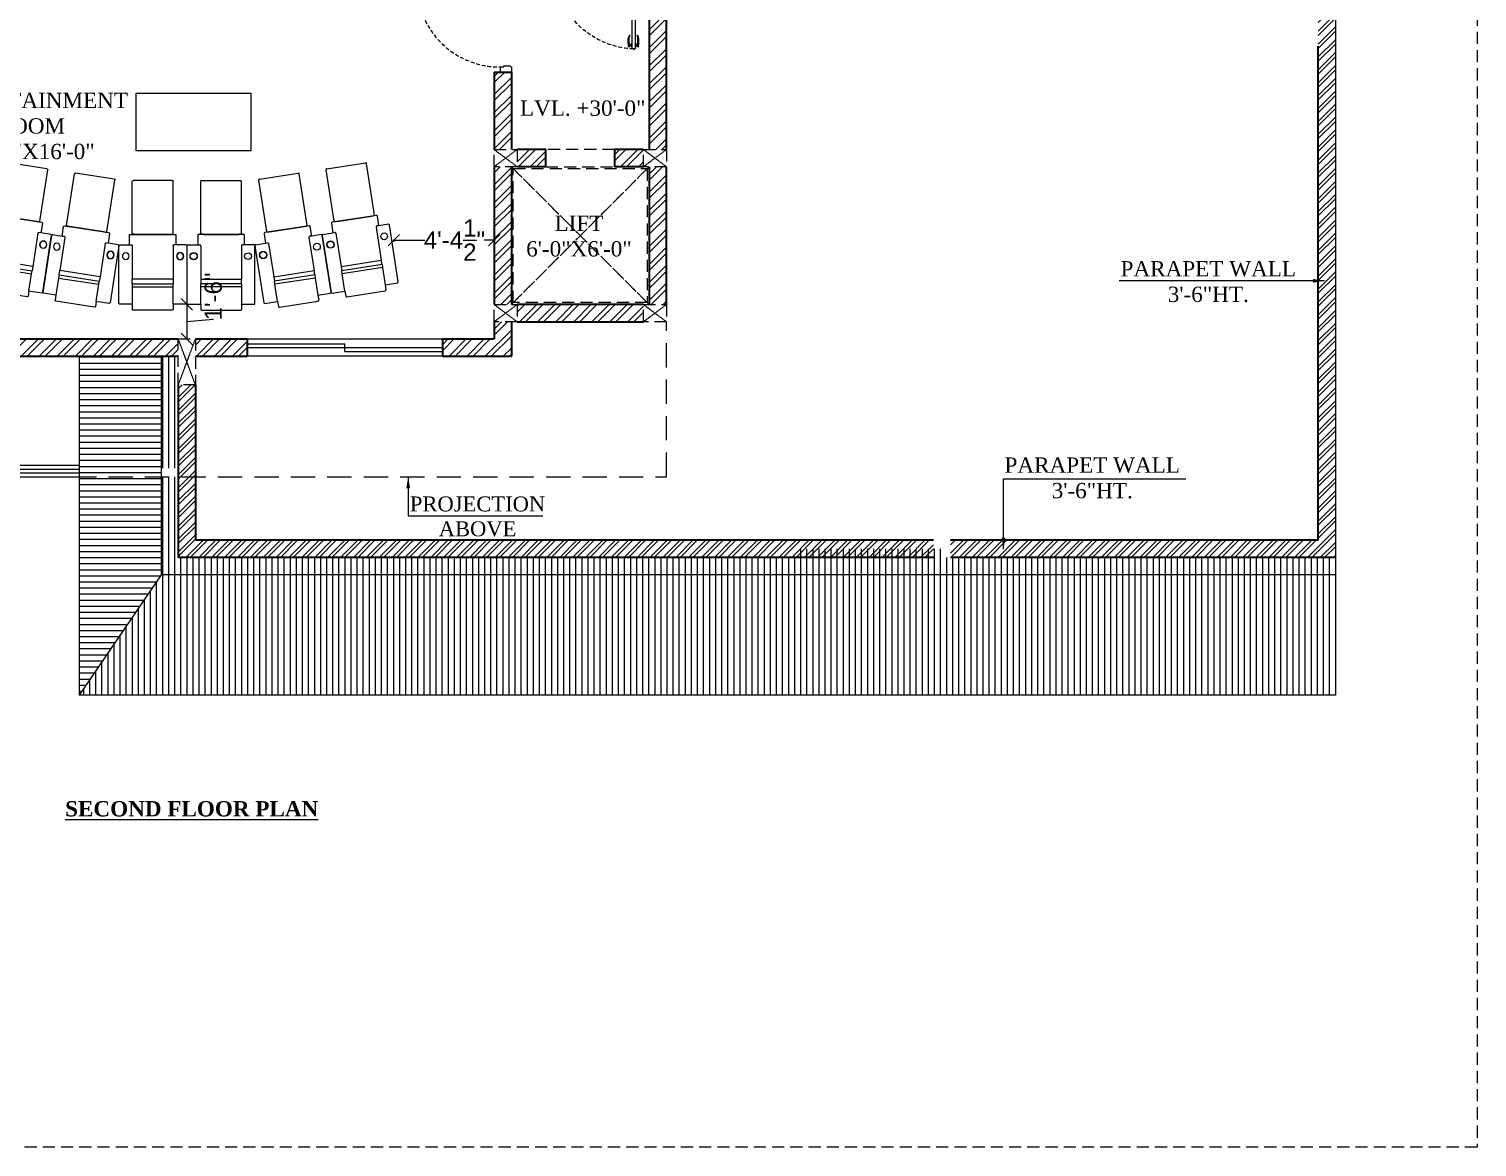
# Model space of a CAD drawing. Header units: inches. Extents: x -61 to 4103, y -308 to 989.
# Drawn here: x 3347 to 4103, y -308 to 276 of the extents above; entities that cross this region are included whole.
import ezdxf

# ---------------------------------------------------------------- set-up
doc = ezdxf.new("R2010")
doc.units = ezdxf.units.IN
doc.header["$PDMODE"] = 3
for name, pattern in [('$0$$0$$0$HIDDEN', [9.525, 6.35, -3.175]), ('$2$$0$HIDDEN', [0.375, 0.25, -0.125]), ('AR-01-R0-COLUMN  LAYOUT$0$$0$HIDDEN', [0.375, 0.25, -0.125]), ('AR-01-R0-COLUMN  LAYOUT$0$$2$$0$HIDDEN', [0.375, 0.25, -0.125]), ('AR-01-R0-COLUMN LAYOUT$0$HIDDEN', [9.525, 6.35, -3.175])]:
    doc.linetypes.add(name, pattern=pattern)
doc.layers.get('0').update_dxf_attribs({"lineweight": 0})
for name, color, linetype, lineweight in [('A-DIM', 3, 'Continuous', 9), ('A-DOOR', 34, 'Continuous', 13), ('A-HATCH', 8, 'Continuous', 0), ('A-RAILING', 120, 'Continuous', 13), ('A-TEXT', 2, 'Continuous', 13), ('A-WALL', 1, 'Continuous', 35), ('A-WINDOW', 4, 'Continuous', 9), ('AR-01-R0-COLUMN  LAYOUT$0$A-COMMON WALL', 1, 'Continuous', 0), ('AR-01-R0-COLUMN  LAYOUT$0$A-HIDDEN', 8, 'AR-01-R0-COLUMN  LAYOUT$0$$2$$0$HIDDEN', 9), ('AR-01-R0-COLUMN  LAYOUT$0$S-COLUMN TERRACE FLOOR HIDDEN', 8, 'AR-01-R0-COLUMN  LAYOUT$0$$0$HIDDEN', 9), ('AR-01-R0-COLUMN LAYOUT$0$S-BEAM PLINTH', 3, 'AR-01-R0-COLUMN LAYOUT$0$HIDDEN', 9)]:
    doc.layers.add(name, color=color, linetype=linetype, lineweight=lineweight)
doc.layers.add('A-FURNITURE', color=7, linetype='Continuous', lineweight=13, true_color=0xab6a54)
doc.layers.add('A-PARAGOLA', color=7, linetype='$0$$0$$0$HIDDEN', lineweight=9, true_color=0x12d3ca)
doc.styles.add('$1$$0$STYLE1', font='romantic.ttf', dxfattribs={"height": 6})
doc.styles.get("Standard").update_dxf_attribs({"font": 'arial.ttf', "height": 9})
doc.dimstyles.get("Standard").update_dxf_attribs({"dimtxt": 18, "dimasz": 6, "dimexe": 0, "dimexo": 6, "dimgap": 0.09, "dimtad": 0, "dimtih": 1, "dimtoh": 1, "dimdec": 1, "dimzin": 0, "dimdsep": 46, "dimlunit": 4, "dimtxsty": 'Standard', "dimblk": 'OBLIQUE', "dimcen": 0.09, "dimclrd": 256, "dimclre": 256, "dimclrt": 256, "dimadec": 0, "dimazin": 0, "dimtfac": 1, "dimtdec": 1, "dimtofl": 0, "dimtmove": 1, "dimatfit": 3, "dimfxl": 1, "dimtolj": 1, "dimtzin": 0, "dimlwd": -1, "dimlwe": -1, "dimarcsym": 0})
pattern_1 = [(45, (2829.263, -0.0001), (-3.367596, 3.367596), []), (45, (2831.508, -0.0001), (-3.367596, 3.367596), [])]
pattern_2 = [(45, (2829.263, -0.0001), (-4.714634, 4.714634), []), (45, (2832.406, -0.0001), (-4.714634, 4.714634), [])]

# ---------------------------------------------------------------- blocks, each defined once
blk = doc.blocks.new('$1$$0$handle_')
for p, q in [((-0.75, 0), (0.75, 0)), ((-3.84, -0.87), (-3.85, -0.92)), ((-0.75, -0.13), (-0.75, 0)), ((-0.75, -0.13), (0.75, -0.13)), ((-0.31, -0.13), (-0.31, -0.13)), ((0.3, -0.96), (-0.3, -0.96)), ((-0.29, -0.15), (0.29, -0.15)), ((-0.25, -0.9), (-0.25, -0.15)), ((-0.25, -0.9), (0.25, -0.9)), ((0.25, -0.9), (0.25, -0.15)), ((0.3, -0.96), (0.34, -0.95)), ((0.31, -0.13), (0.31, -0.13)), ((0.65, -1.05), (0.65, -1.23)), ((0.75, -0.13), (0.75, 0))]:
    blk.add_line(p, q)
for centre, radius, start, end in [((-3.78, -0.93), 0.0769, 167.6781, 262.0686), ((-3.77, -0.88), 0.0769, 88.2493, 167.6781), ((-0.3, -1.42), 0.464, 90.2821, 130.7273), ((-0.29, -0.13), 0.0185, 180, 270), ((-0.25, -0.96), 0.0532, 90, 180), ((0.25, -0.96), 0.0532, 0, 90), ((0.29, -0.13), 0.0185, 270, 360), ((0.42, -1.42), 0.478, 67.3956, 98.7522), ((0.57, -1.23), 0.0769, 278.1759, 360), ((0.57, -1.05), 0.0769, 360, 67.3956)]:
    blk.add_arc(centre, radius, start, end)
for points, knots in [([(0.58, -1.31), (0.24, -1.36), (-0.53, -1.5), (-2.81, -1.58), (-3.62, -1.04), (-3.78, -1.01), (-3.79, -1.01)], [0.064651, 0.064651, 0.064651, 0.064651, 0.450521, 1.832326, 2.246212, 2.27179, 2.27179, 2.27179, 2.27179]), ([(-0.6, -1.07), (-0.61, -1.07), (-0.62, -1.07), (-0.77, -1.09), (-0.93, -1.1), (-2.42, -1.12), (-2.75, -1.11), (-3.06, -1.04), (-3.11, -1.02), (-3.21, -0.99), (-3.25, -0.97), (-3.37, -0.91), (-3.43, -0.88), (-3.56, -0.84), (-3.61, -0.82), (-3.7, -0.81), (-3.73, -0.81), (-3.77, -0.81)], [0.667145, 0.667145, 0.667145, 0.667145, 0.681098, 0.681098, 1.004571, 1.004571, 1.651515, 1.651515, 1.812419, 1.812419, 1.988171, 1.988171, 2.163922, 2.163922, 2.251194, 2.251194, 2.323653, 2.323653, 2.323653, 2.323653])]:
    blk.add_open_spline(points, degree=3, knots=knots)
blk = doc.blocks.new("$1$$0$d3'")
at = {"layer": 'A-DOOR'}
for p, q in [((-3.36, 4.49), (-3.36, 37.09)), ((-2.11, 37.09), (-3.36, 37.09)), ((-2.58, 37.09), (-2.58, 37.43)), ((-2.11, 4.49), (-2.11, 37.09)), ((-36, 0), (-36, 4.4)), ((-34.03, 4.4), (-36, 4.4)), ((-34.03, 0), (-36, 0)), ((-34.03, 4.4), (-34.03, 2.9)), ((-34.03, 2.9), (-33.53, 2.9)), ((-34.03, 0.14), (-34.03, 0)), ((-33.53, 0.5), (-33.67, 0.5)), ((-33.53, 2.9), (-33.53, 0.5)), ((-3.36, 4.49), (-2.11, 4.49)), ((-2.03, 2.9), (-2.53, 2.9)), ((-2.53, 2.9), (-2.53, 0.5)), ((-2.53, 0.5), (-2.4, 0.5)), ((-2.03, 4.4), (-2.03, 2.9)), ((-2.03, 0.14), (-2.03, 0)), ((-2.03, 0), (0, 0)), ((-2, 4.4), (0, 4.4)), ((-0.75, 4.4), (-0.75, 4.4)), ((-0.75, 4.4), (-0.75, 4.4)), ((0, 0), (0, 4.4))]:
    blk.add_line(p, q, dxfattribs=at)
at = {"layer": 'A-DOOR', "lineweight": -3}
for p, q in [((-35.5, 4.4), (-35.5, 4.4)), ((-2.08, 4.49), (-2.95, 4.49)), ((-2.95, 4.47), (-2.95, 4.49)), ((-2.08, 4.47), (-2.95, 4.47)), ((-2.02, 4.41), (-2.02, 3.54)), ((-2.02, 3.54), (-2, 3.54)), ((-2, 4.41), (-2, 3.54))]:
    blk.add_line(p, q, dxfattribs=at)
blk.add_circle((-2.02, 4.47), 0.0663, dxfattribs=at)
at = {"layer": 'A-DOOR', "linetype": '$2$$0$HIDDEN', "ltscale": 6}
blk.add_arc((-1.47, 4.55), 32.56, 92.2361, 180.2684, dxfattribs=at)
at = {"layer": 'A-DOOR'}
for centre, radius, start, end in [((-2.58, 37.09), 0.337, 90, 180), ((-34.03, 0.5), 0.362, 270, 0), ((-2.03, 0.5), 0.362, 180, 270)]:
    blk.add_arc(centre, radius, start, end, dxfattribs=at)
at = {"layer": 'A-DOOR', "extrusion": (0, 0, -1), "zscale": -1, "rotation": 90}
blk.add_blockref('$1$$0$handle_', (3.36, 35.59), dxfattribs=at)
at = {"layer": 'A-DOOR', "rotation": 90}
blk.add_blockref('$1$$0$handle_', (-2.11, 35.59), dxfattribs=at)
blk = doc.blocks.new('_Oblique')
at = {"color": 0, "linetype": 'ByBlock', "lineweight": -2}
blk.add_line((-0.5, -0.5), (0.5, 0.5), dxfattribs=at)
blk = doc.blocks.new('Home Theater Chair pl')
at = {"layer": 'A-FURNITURE'}
for p, q in [((28.14, 31.04), (28.14, 33.86)), ((50.21, 34.36), (28.64, 34.36)), ((50.71, 31.04), (50.71, 33.86)), ((20.71, 30.54), (20.71, -1.4)), ((28.14, 31.04), (21.21, 31.04)), ((28.14, 21.38), (28.14, 31.04)), ((57.89, 31.04), (50.71, 31.04)), ((50.71, 31.04), (50.71, 21.38)), ((58.39, -1.4), (58.39, 30.54)), ((28.14, 21.38), (50.71, 21.38)), ((28.14, 19.67), (28.14, 21.38)), ((28.14, 19.67), (50.71, 19.67)), ((28.14, 19.67), (28.14, 17.16)), ((50.71, 17.16), (28.14, 17.16)), ((28.14, -1.4), (28.14, 17.16)), ((50.71, 21.38), (50.71, 19.67)), ((50.71, 17.16), (50.71, 19.67)), ((50.71, -1.4), (50.71, 17.16)), ((21.21, -1.9), (26.52, -1.9)), ((26.52, -1.9), (26.52, -7.21)), ((26.52, -1.9), (27.64, -1.9)), ((27.02, -7.71), (51.83, -7.71)), ((28.11, -8.09), (28.16, -7.99)), ((28.32, -7.9), (28.16, -7.99)), ((28.58, -7.82), (28.32, -7.9)), ((28.92, -7.76), (28.58, -7.82)), ((28.92, -7.76), (29.31, -7.72)), ((29.31, -7.72), (29.71, -7.71)), ((49.07, -7.71), (29.71, -7.71)), ((49.07, -7.71), (49.49, -7.72)), ((49.49, -7.72), (49.89, -7.76)), ((49.89, -7.76), (50.22, -7.82)), ((50.22, -7.82), (50.48, -7.9)), ((50.48, -7.9), (50.64, -7.99)), ((50.64, -7.99), (50.7, -8.09)), ((52.33, -1.9), (51.21, -1.9)), ((52.33, -7.21), (52.33, -1.9)), ((57.89, -1.9), (52.33, -1.9)), ((28.11, -8.09), (28.11, -36.96)), ((50.7, -8.09), (50.7, -36.96)), ((50.2, -37.46), (28.61, -37.46)), ((50.7, -37.42), (50.64, -37.46))]:
    blk.add_line(p, q, dxfattribs=at)
for centre, radius in [((24.55, 4.39), 1.88), ((54.64, 4.37), 2.02), ((54.64, 4.37), 1.87)]:
    blk.add_circle(centre, radius, dxfattribs=at)
for centre, start, end in [((28.64, 33.86), 90, 180), ((50.21, 33.86), 0, 90), ((21.21, 30.54), 90, 180), ((57.89, 30.54), 0, 90), ((21.21, -1.4), 180, 270), ((27.02, -7.21), 180, 270), ((27.64, -1.4), 270, 0), ((51.21, -1.4), 180, 270), ((51.83, -7.21), 270, 0), ((57.89, -1.4), 270, 0), ((28.61, -36.96), 180, 270), ((50.2, -36.96), 270, 0)]:
    blk.add_arc(centre, 0.5, start, end, dxfattribs=at)
blk = doc.blocks.new('*D569')
at = {"layer": 'A-DIM'}
for p, q in [((3537.39, 164.88), (3537.39, 165.86)), ((3537.39, 165.86), (3553.5, 165.86)), ((3589.76, 165.86), (3584.53, 165.86)), ((3589.76, 164.88), (3589.76, 165.86))]:
    blk.add_line(p, q, dxfattribs=at)
at = {"layer": 'Defpoints', "color": 0}
for p in [(3537.39, 158.88), (3589.76, 165.86), (3589.76, 158.88)]:
    blk.add_point(p, dxfattribs=at)
at = {"layer": 'A-DIM', "xscale": 6, "yscale": 6, "zscale": 6, "rotation": 180}
blk.add_blockref('_Oblique', (3537.39, 165.86), dxfattribs=at)
at = {"layer": 'A-DIM', "xscale": 6, "yscale": 6, "zscale": 6}
blk.add_blockref('_Oblique', (3589.76, 165.86), dxfattribs=at)
at = {"layer": 'A-DIM', "insert": (3569.02, 165.86), "char_height": 9, "attachment_point": 5}
blk.add_mtext('\\A1;4\'-4{\\H1.000000x;\\S1/2;}"', dxfattribs=at)
blk = doc.blocks.new('*D570')
at = {"layer": 'A-DIM'}
for p, q in [((3429.26, 132.32), (3429.26, 114.19)), ((3429.26, 123.26), (3443.07, 124.59)), ((3443.07, 124.59), (3443.07, 124.77))]:
    blk.add_line(p, q, dxfattribs=at)
at = {"layer": 'Defpoints', "color": 0}
for p in [(3429.73, 132.32), (3429.26, 114.19), (3429.73, 114.19)]:
    blk.add_point(p, dxfattribs=at)
at = {"layer": 'A-DIM', "xscale": 6, "yscale": 6, "zscale": 6}
for p, rotation in [((3429.26, 132.32), 90), ((3429.26, 114.19), 270)]:
    blk.add_blockref('_Oblique', p, dxfattribs=dict(at, rotation=rotation))
at = {"layer": 'A-DIM', "insert": (3443.07, 136.4), "char_height": 9, "attachment_point": 5, "rotation": 90}
blk.add_mtext('\\A1;1\'-6"', dxfattribs=at)

msp = doc.modelspace()

# ---------------------------------------------------------------- hatches: boundary and pattern name
at = {"layer": 'A-HATCH'}
h = msp.add_hatch(dxfattribs=at)
h.set_pattern_fill('ANSI32,_O', color=256, scale=0.5)
h.set_pattern_definition(pattern_1)
h.paths.add_polyline_path([(4029.26, 0), (4029.26, 538.69), (4020.26, 538.69), (4020.26, 0)])
h = msp.add_hatch(dxfattribs=at)
h.set_pattern_fill('ANSI32,_O', color=256, scale=0.7)
h.set_pattern_definition(pattern_2)
h.paths.add_polyline_path([(3589.76, 253.69), (3589.76, 213.19), (3598.76, 213.19), (3598.76, 253.69)])
h.paths.add_polyline_path([(3598.76, 306.23), (3618.26, 306.23), (3618.26, 315.19), (3598.76, 315.19)])
h.paths.add_polyline_path([(3589.76, 301.69), (3598.76, 301.69), (3598.76, 306.23), (3589.76, 306.23)])
edge = h.paths.add_edge_path()
edge.add_line((3679.76, 315.19), (3666.26, 315.19))
edge.add_line((3666.26, 315.19), (3666.26, 306.19))
edge.add_line((3666.26, 306.19), (3670.76, 306.19))
edge.add_line((3670.76, 306.19), (3670.76, 213.19))
edge.add_line((3670.76, 213.19), (3679.76, 213.19))
edge.add_line((3679.76, 213.19), (3679.76, 315.19))
h = msp.add_hatch(dxfattribs=at)
h.set_pattern_fill('ANSI32,_O', color=256, scale=0.7)
h.set_pattern_definition(pattern_2)
h.paths.add_polyline_path([(3601.76, 123.19), (3667.76, 123.19), (3667.76, 132.19), (3601.76, 132.19)])
h.paths.add_polyline_path([(3679.76, 204.19), (3670.76, 204.19), (3670.76, 132.19), (3679.76, 132.19)])
h.paths.add_polyline_path([(3667.76, 213.19), (3652.76, 213.19), (3652.76, 204.19), (3667.76, 204.19)])
h.paths.add_polyline_path([(3601.76, 213.19), (3616.76, 213.19), (3616.76, 204.19), (3601.76, 204.19)])
h.paths.add_polyline_path([(3589.76, 204.19), (3598.76, 204.19), (3598.76, 132.19), (3589.76, 132.19)])
h = msp.add_hatch(dxfattribs=at)
h.set_pattern_fill('ANSI32,_O', color=256, scale=0.7)
h.set_pattern_definition([(45, (3342.263, 114.189), (-4.71463, 4.71463), []), (45, (3345.406, 114.189), (-4.71463, 4.71463), [])])
h.paths.add_polyline_path([(3268.76, 123.19), (3268.76, 114.19), (3424.76, 114.19), (3424.76, 105.19), (3259.76, 105.19), (3259.76, 123.19)])
h = msp.add_hatch(dxfattribs=at)
h.set_pattern_fill('ANSI32,_O', color=256, scale=0.7)
h.set_pattern_definition(pattern_2)
h.paths.add_polyline_path([(3562.76, 105.19), (3598.76, 105.19), (3598.76, 123.19), (3589.76, 123.19), (3589.76, 114.19), (3562.76, 114.19)])
h = msp.add_hatch(dxfattribs=at)
h.set_pattern_fill('ANSI32,_O', color=256, scale=0.7)
h.set_pattern_definition(pattern_2)
h.paths.add_polyline_path([(3433.76, 114.19), (3460.76, 114.19), (3460.76, 105.19), (3433.76, 105.19)])
h = msp.add_hatch(dxfattribs=at)
h.set_pattern_fill('ANSI31,_O', color=256, angle=135)
h.set_pattern_definition([(180, (2829.263, -0.0001), (-7e-16, -3.175), [])])
h.paths.add_polyline_path([(3373.01, 105.19), (3373.01, -72), (3415.76, -9), (3415.76, 105.19)])
h = msp.add_hatch(dxfattribs=at)
h.set_pattern_fill('ANSI31,_O', color=256, angle=45)
h.set_pattern_definition([(90, (2829.263, -0.0001), (-3.175, 0), [])])
h.paths.add_polyline_path([(3424.76, 105.19), (3415.76, 105.19), (3415.76, 88.69), (3424.76, 88.69)])
h.paths.add_polyline_path([(3424.76, 88.69), (3415.76, 88.69), (3415.76, 46.69), (3424.76, 46.69)])
h.paths.add_polyline_path([(3424.76, 42.19), (3415.76, 42.19), (3415.76, 4.5), (3424.76, 4.5)])
h.paths.add_polyline_path([(3429.26, 0), (3424.76, 0), (3424.76, 4.5), (3415.76, 4.5), (3415.76, -9), (3429.26, -9)])
h.paths.add_polyline_path([(3534.13, 0), (3429.26, 0), (3429.26, -9), (3534.13, -9)])
h.paths.add_polyline_path([(3594.26, 0), (3534.13, 0), (3534.13, -9), (3594.26, -9)])
h.paths.add_polyline_path([(3675.26, 0), (3594.26, 0), (3594.26, -9), (3675.26, -9)])
h.paths.add_polyline_path([(3748.63, 0), (3675.26, 0), (3675.26, -9), (3748.63, -9)])
h.paths.add_polyline_path([(3823.76, 4.5), (3748.63, 4.5), (3748.63, -9), (3823.76, -9)])
h.paths.add_polyline_path([(3895.76, 0), (3828.26, 0), (3828.26, 0), (3823.76, 0), (3823.76, -9), (3895.76, -9)])
h.paths.add_polyline_path([(3925.71, 0), (3895.76, 0), (3895.76, -9), (3925.71, -9)])
h.paths.add_polyline_path([(4020.26, 0), (4015.76, 0), (3925.71, 0), (3925.71, -9), (4020.26, -9)])
h.paths.add_polyline_path([(4029.26, 0), (4024.76, 0), (4020.26, 0), (4020.26, -9), (4029.26, -9)])
h = msp.add_hatch(dxfattribs=at)
h.set_pattern_fill('ANSI32,_O', color=256, scale=0.5)
h.set_pattern_definition(pattern_1)
h.paths.add_polyline_path([(3819.26, 0), (3821.51, 4.5), (3819.26, 4.5), (3819.26, 9), (3433.76, 9), (3433.76, 90.19), (3424.76, 90.19), (3424.76, 0)])
h.paths.add_polyline_path([(3828.26, 9), (3828.26, 0), (4020.25, 0), (4020.25, 9)])
h = msp.add_hatch(dxfattribs=at)
h.set_pattern_fill('ANSI31,_O', color=256, angle=45)
h.set_pattern_definition([(90, (2829.263, -0.0001), (-3.175, 7e-16), [])])
h.paths.add_polyline_path([(3373.01, -72), (4029.26, -72), (4029.26, -9), (3415.76, -9)])

# ---------------------------------------------------------------- linework, layer by layer
at = {"layer": 'A-FURNITURE'}
msp.add_lwpolyline([(3402.82, 242.71), (3462.63, 242.71), (3462.63, 212.59), (3402.82, 212.59)], close=True, dxfattribs=at)
at = {"layer": 'A-HATCH', "linetype": '$0$$0$$0$HIDDEN'}
for p, q in [((3652.76, 213.19), (3616.76, 213.19)), ((3598.76, 132.19), (3670.76, 204.19)), ((3598.76, 204.19), (3670.76, 132.19)), ((3616.76, 204.19), (3652.76, 204.19))]:
    msp.add_line(p, q, dxfattribs=at)
at = {"layer": 'A-HATCH'}
msp.add_line((3415.76, -9), (3373.01, -72), dxfattribs=at)
at = {"layer": 'A-HATCH', "linetype": '$0$$0$$0$HIDDEN'}
msp.add_lwpolyline([(3599.76, 203.19), (3669.76, 203.19), (3669.76, 133.19), (3599.76, 133.19)], close=True, dxfattribs=at)
at = {"layer": 'A-PARAGOLA', "linetype": '$0$$0$$0$HIDDEN', "ltscale": 2}
msp.add_lwpolyline([(3178.76, 123.19), (3178.76, 42.19), (3679.76, 42.19), (3679.76, 123.19)], dxfattribs=at)
at = {"layer": 'A-RAILING'}
for p, q in [((3373.01, 105.19), (3373.01, -72)), ((3415.76, 105.19), (3415.76, -9)), ((4029.26, 0), (4029.26, -72)), ((4029.26, -9), (3415.76, -9)), ((4029.26, -72), (3373.01, -72))]:
    msp.add_line(p, q, dxfattribs=at)
at = {"layer": 'A-RAILING', "color": 251}
for p, q in [((3039.26, 48.19), (3373.01, 48.19)), ((3039.26, 46.19), (3373.01, 46.19)), ((3039.26, 44.19), (3373.01, 44.19)), ((3039.26, 42.19), (3373.01, 42.19))]:
    msp.add_line(p, q, dxfattribs=at)
at = {"layer": 'A-WALL'}
for p, q in [((3679.76, 213.19), (3679.76, 315.19)), ((3670.76, 306.19), (3670.76, 213.19)), ((4020.26, 9), (4020.26, 267.19)), ((3589.76, 253.69), (3598.76, 253.69)), ((3589.76, 253.69), (3589.76, 213.19)), ((3598.76, 253.69), (3598.76, 213.19)), ((3616.76, 213.19), (3601.76, 213.19)), ((3616.76, 204.19), (3616.76, 213.19)), ((3667.76, 213.19), (3652.76, 213.19)), ((3652.76, 204.19), (3652.76, 213.19)), ((3589.76, 204.19), (3589.76, 132.19)), ((3598.76, 204.19), (3598.76, 132.19)), ((3616.76, 204.19), (3601.76, 204.19)), ((3667.76, 204.19), (3652.76, 204.19)), ((3670.76, 204.19), (3670.76, 132.19)), ((3679.76, 132.19), (3679.76, 204.19)), ((3667.76, 132.19), (3601.76, 132.19)), ((3589.76, 123.19), (3589.76, 114.19)), ((3598.76, 123.19), (3598.76, 105.19)), ((3601.76, 123.19), (3667.76, 123.19)), ((3268.76, 114.19), (3424.76, 114.19)), ((3433.76, 114.19), (3460.76, 114.19)), ((3460.76, 114.19), (3460.76, 105.19)), ((3562.76, 114.19), (3589.76, 114.19)), ((3562.76, 114.19), (3562.76, 105.19)), ((3259.76, 105.19), (3424.76, 105.19)), ((3433.76, 105.19), (3460.76, 105.19)), ((3562.76, 105.19), (3598.76, 105.19)), ((3424.76, 90.19), (3424.76, 0)), ((3433.76, 90.19), (3433.76, 9)), ((3819.26, 9), (3433.76, 9)), ((4020.26, 9), (3828.26, 9)), ((3819.26, 0), (3424.76, 0)), ((3819.26, 0), (3819.26, 0)), ((4029.26, 0), (3828.26, 0))]:
    msp.add_line(p, q, dxfattribs=at)
at = {"layer": 'A-WINDOW'}
for p, q in [((3460.76, 111.69), (3511.76, 111.69)), ((3460.76, 109.69), (3562.76, 109.69)), ((3511.76, 107.69), (3511.76, 111.69)), ((3511.76, 107.69), (3562.76, 107.69))]:
    msp.add_line(p, q, dxfattribs=at)
msp.add_lwpolyline([(3460.76, 114.19), (3562.76, 114.19), (3562.76, 105.19), (3460.76, 105.19)], close=True, dxfattribs=at)
at = {"layer": 'AR-01-R0-COLUMN  LAYOUT$0$A-COMMON WALL'}
for p in [(4029.26, 936.19), (4024.76, 0)]:
    msp.add_line(p, (4029.26, 0), dxfattribs=at)
at = {"layer": 'AR-01-R0-COLUMN  LAYOUT$0$A-HIDDEN', "ltscale": 8}
for p, q in [((3598.76, 132.19), (3670.76, 204.19)), ((3598.76, 204.19), (3670.76, 132.19))]:
    msp.add_line(p, q, dxfattribs=at)
at = {"layer": 'AR-01-R0-COLUMN  LAYOUT$0$S-COLUMN TERRACE FLOOR HIDDEN'}
for p, q in [((3589.76, 204.19), (3601.76, 213.19)), ((3601.76, 204.19), (3589.76, 213.19)), ((3667.76, 204.19), (3679.76, 213.19)), ((3679.76, 204.19), (3667.76, 213.19)), ((3589.76, 123.19), (3601.76, 132.19)), ((3601.76, 123.19), (3589.76, 132.19)), ((3679.76, 123.19), (3667.76, 132.19)), ((3667.76, 123.19), (3679.76, 132.19)), ((3424.76, 90.19), (3433.76, 114.19)), ((3433.76, 90.19), (3424.76, 114.19))]:
    msp.add_line(p, q, dxfattribs=at)
at = {"layer": 'AR-01-R0-COLUMN  LAYOUT$0$S-COLUMN TERRACE FLOOR HIDDEN', "ltscale": 25}
for points in [[(3589.76, 213.19), (3601.76, 213.19), (3601.76, 204.19), (3589.76, 204.19)], [(3667.76, 213.19), (3679.76, 213.19), (3679.76, 204.19), (3667.76, 204.19)], [(3589.76, 132.19), (3601.76, 132.19), (3601.76, 123.19), (3589.76, 123.19)], [(3667.76, 132.19), (3679.76, 132.19), (3679.76, 123.19), (3667.76, 123.19)], [(3424.76, 114.19), (3433.76, 114.19), (3433.76, 90.19), (3424.76, 90.19)]]:
    msp.add_lwpolyline(points, close=True, dxfattribs=at)
at = {"layer": 'AR-01-R0-COLUMN LAYOUT$0$S-BEAM PLINTH'}
msp.add_lwpolyline([(2776.47, 989.07), (4103.27, 989.07), (4103.27, -308.04), (2776.47, -308.04)], close=True, dxfattribs=at)

# ---------------------------------------------------------------- block references
at = {"layer": 'A-DOOR', "yscale": 1.333333333333485, "zscale": 1.333333333333485}
for p, xscale, rotation in [((3666.26, 315.19), -1.33333333333394, 180), ((3598.76, 301.69), 1.333333333333485, 90)]:
    msp.add_blockref("$1$$0$d3'", p, dxfattribs=dict(at, xscale=xscale, rotation=rotation))
at = {"layer": 'A-FURNITURE'}
for p, xscale, yscale, zscale, rotation in [((3303.94, 175.46), -0.9433219022143547, 0.9433219022143362, 0.9433219022143149, 171.1935272553687), ((3554.59, 175.46), 0.9433219022143547, 0.9433219022143646, 0.9433219022143547, 188.8064727446313), ((3339.07, 170.05), -0.9433219022143547, 0.9433219022143362, 0.9433219022143149, 171.1935272553687), ((3374.18, 161.6), -0.9433219022139383, 0.9433219022143362, 0.9433219022143149, 180), ((3484.35, 161.6), 0.9433219022139383, 0.943321902214393, 0.943321902214393, 180), ((3519.45, 170.05), 0.9433219022143547, 0.9433219022143646, 0.9433219022143547, 188.8064727446313)]:
    msp.add_blockref('Home Theater Chair pl', p, dxfattribs=dict(at, xscale=xscale, yscale=yscale, zscale=zscale, rotation=rotation))

# ---------------------------------------------------------------- texts
at = {"layer": 'A-TEXT', "width": 129.4496, "attachment_point": 5, "style": '$1$$0$STYLE1'}
for s, insert, char_height in [('\\A1;ENTERTAINMENT ROOM\\P26\'-9"X16\'-0"', (3347.49, 225.45), 8), ('\\A1;LVL. +30\'-0"', (3636.06, 234.72), 8), ('\\A1;LIFT\\P6\'-0"X6\'-0"', (3634.1, 167.91), 8), ('\\A1;PROJECTION\\PABOVE', (3581.11, 21.41), 7.8), ('\\A1;{\\fRomantic|b1|i0|c2|p2;\\LSECOND FLOOR PLAN}', (3431.78, -131.35), 8)]:
    msp.add_mtext(s, dxfattribs=dict(at, insert=insert, char_height=char_height))
at = {"layer": 'A-TEXT', "char_height": 8, "attachment_point": 5, "style": '$1$$0$STYLE1'}
for insert in [(3962.88, 144.12), (3902.24, 41.55)]:
    msp.add_mtext_dynamic_manual_height_columns('\\A1;PARAPET WALL \\P3\'-6"HT.', width=105.346, gutter_width=1, heights=[0], dxfattribs=dict(at, insert=insert))

# ---------------------------------------------------------------- dimensions: what is measured, and where the dimension line sits
at = {"layer": 'A-DIM'}
for base, p1, p2, angle, picture, middle in [((3589.76, 165.86), (3537.39, 158.88), (3589.76, 158.88), 360, '*D569', (3569.02, 165.86)), ((3429.26, 114.19), (3429.73, 132.32), (3429.73, 114.19), 270, '*D570', (3443.07, 124.86))]:
    dim = msp.add_linear_dim(base=base, p1=p1, p2=p2, angle=angle, dimstyle='Standard', override={"dimtxt": 9, "dimtih": 0, "dimtoh": 0, "dimfxl": 2, "dimfxlon": 1}, dxfattribs=at)
    dim.commit()
    dim.dimension.update_dxf_attribs({"geometry": picture, "text_midpoint": middle, "dimtype": 161})

# ---------------------------------------------------------------- leaders
at = {"layer": 'A-TEXT'}
for points, override in [([(4023.55, 144.57), (3916.31, 144.57)], {"dimtxt": 9, "dimgap": 0.09, "dimtad": 0, "dimtih": 0, "dimtoh": 0, "dimfxl": 2, "dimfxlon": 1}), ([(3544.88, 42.19), (3544.88, 21.7), (3615.19, 21.7)], {"dimtxt": 9, "dimgap": 0.09, "dimtad": 0, "dimtih": 0, "dimtoh": 0, "dimfxl": 2, "dimfxlon": 1}), ([(3855.9, 4.43), (3855.9, 41.1), (3951.09, 41.1)], {"dimtxt": 9, "dimtih": 0, "dimtoh": 0, "dimfxl": 2, "dimfxlon": 1})]:
    msp.add_leader(points, dimstyle='Standard', override=override, dxfattribs=at)

doc.saveas('drawing.dxf')
